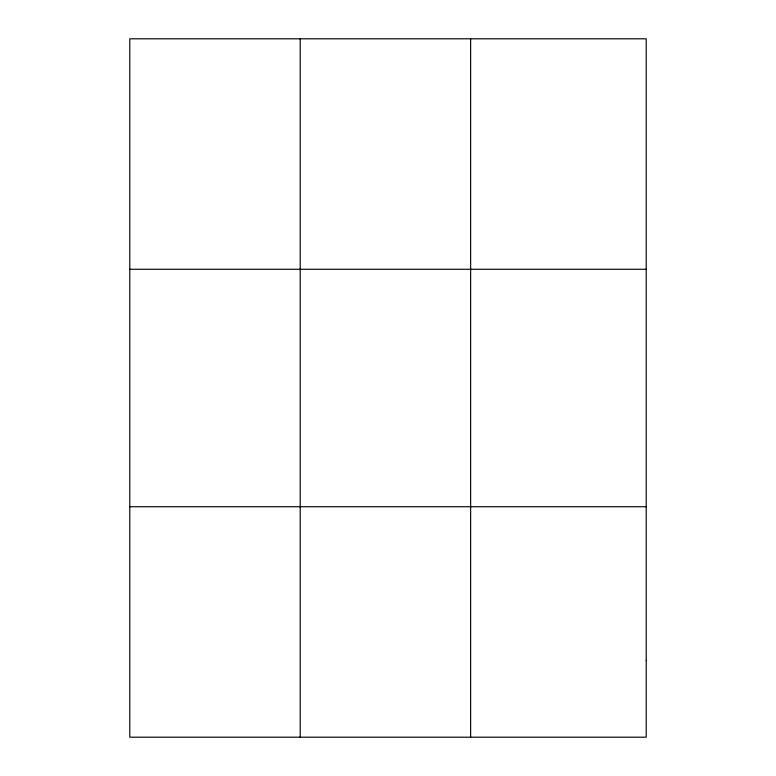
<?xml version="1.0" encoding="UTF-8"?>
<svg xmlns="http://www.w3.org/2000/svg" width="776" height="776" viewBox="0 0 776 776"><rect width="100%" height="100%" fill="white"/><g stroke="black" fill="none" stroke-linecap="round" stroke-linejoin="round"><path stroke-width="1.16" d="M300.205 737.2L300.205 38.8M470.634 737.2L470.634 38.8M129.786 269.272L646.214 269.272M129.786 506.728L646.214 506.728M646.214 660.376L646.214 737.2L129.786 737.2L129.786 38.8L646.214 38.8L646.214 660.376"/></g></svg>
